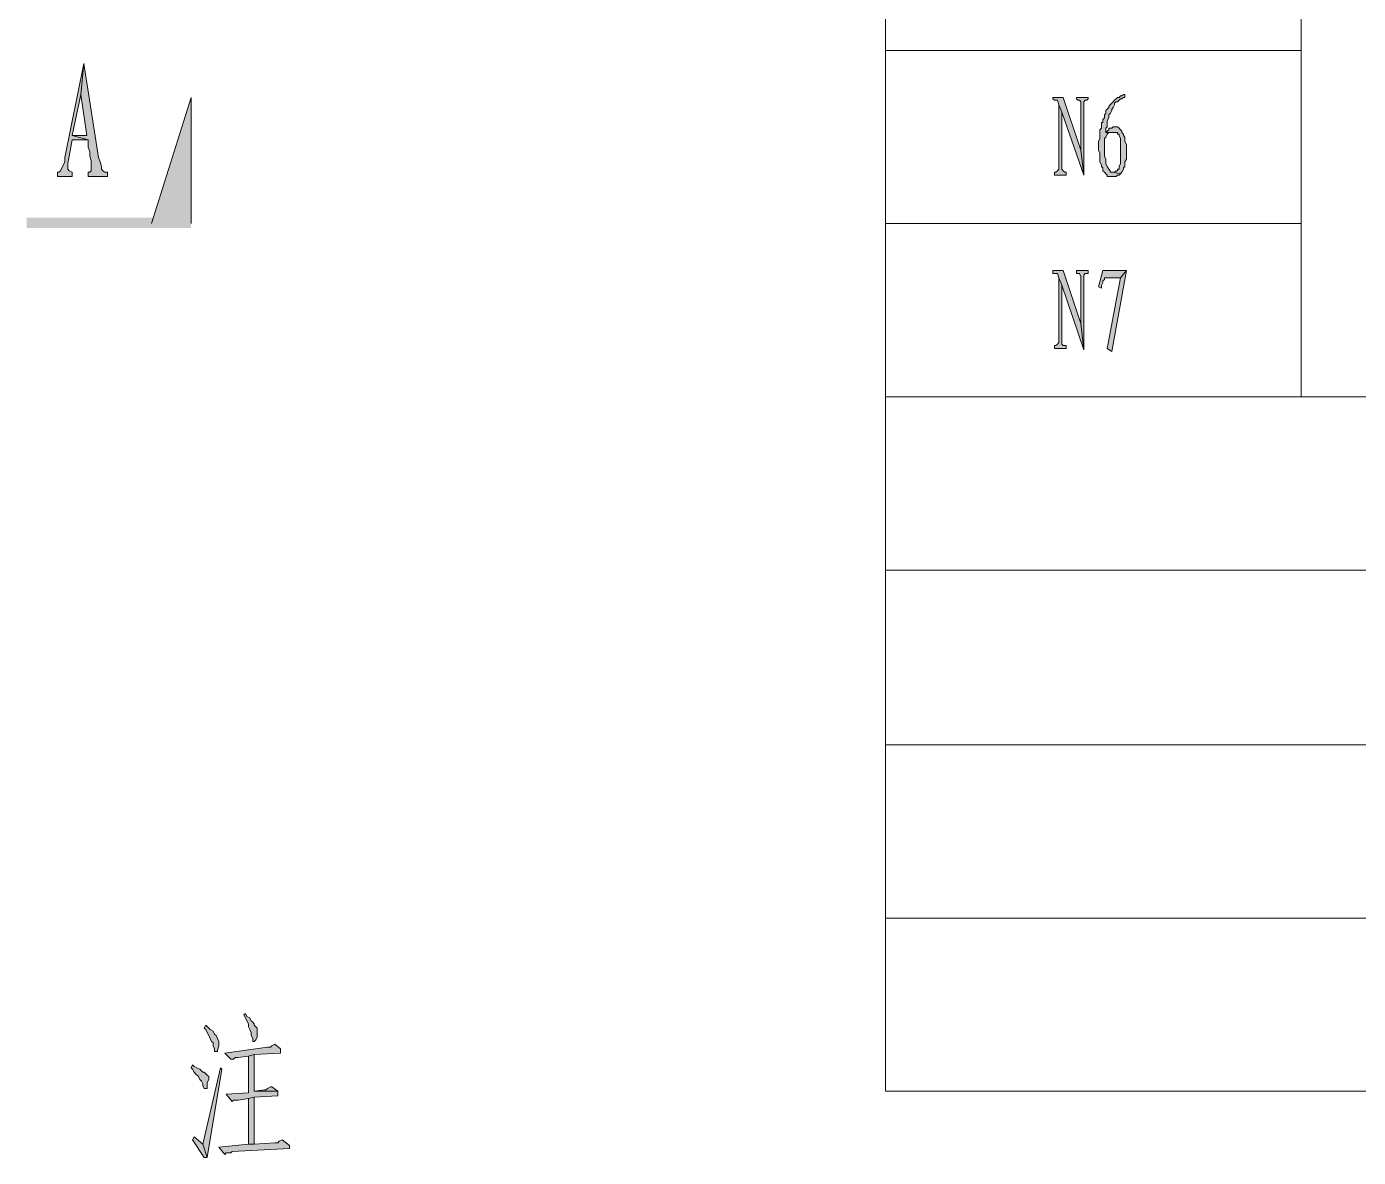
# Model space of a CAD drawing. Header units: millimetres. Extents: x 24 to 410, y 10 to 282.
# Drawn here: x 259.67 to 298.07, y 67.61 to 100.21 of the extents above; entities that cross this region are included whole.
import ezdxf

# ---------------------------------------------------------------- set-up
doc = ezdxf.new("R2010")
doc.units = ezdxf.units.MM

msp = doc.modelspace()

# ---------------------------------------------------------------- hatches: boundary and pattern name
h = msp.add_hatch(color=7)
h.dxf.hatch_style = 2
h.paths.add_polyline_path([(261.323667, 99.144667), (260.773333, 96.435333), (260.773333, 96.308333), (260.731, 96.223667), (260.688667, 96.139), (260.646333, 96.054333), (260.604, 96.012), (260.561667, 96.012), (260.561667, 95.885), (260.985, 95.885), (260.985, 96.012), (260.900333, 96.054333), (260.858, 96.096667), (260.858, 96.266), (260.985, 96.943333), (261.450667, 96.943333), (260.985, 97.070333), (261.239, 98.255667)])
h = msp.add_hatch(color=7)
h.dxf.hatch_style = 2
h.paths.add_polyline_path([(261.323667, 99.144667), (261.239, 98.255667), (261.408333, 97.070333), (260.985, 97.070333), (261.450667, 96.943333), (261.450667, 96.731667), (261.493, 96.604667), (261.493, 96.477667), (261.535333, 96.350667), (261.535333, 96.054333), (261.493, 96.012), (261.450667, 96.012), (261.450667, 95.885), (262.001, 95.885), (262.001, 96.012), (261.916333, 96.012), (261.874, 96.054333), (261.831667, 96.096667), (261.831667, 96.181333), (261.789333, 96.308333), (261.747, 96.435333)])
h = msp.add_hatch(color=7)
h.dxf.hatch_style = 2
h.paths.add_polyline_path([(264.414, 98.171), (263.271, 94.530333), (264.414, 94.530333)])
h = msp.add_hatch(color=7)
h.dxf.hatch_style = 2
h.paths.add_polyline_path([(289.56, 98.171), (289.263667, 98.171), (289.263667, 98.128667), (289.306, 98.086333), (289.390667, 98.086333), (289.433, 97.959333), (289.517667, 97.747667), (290.152667, 95.927333), (290.068, 96.647)])
h = msp.add_hatch(color=7)
h.dxf.hatch_style = 2
h.paths.add_polyline_path([(289.433, 97.959333), (289.433, 96.096667), (289.390667, 96.054333), (289.348333, 96.012), (289.306, 96.012), (289.306, 95.927333), (289.644667, 95.927333), (289.644667, 96.012), (289.602333, 96.012), (289.56, 96.054333), (289.517667, 96.096667), (289.517667, 97.747667)])
h = msp.add_hatch(color=7)
h.dxf.hatch_style = 2
h.paths.add_polyline_path([(290.279667, 98.171), (289.941, 98.171), (289.941, 98.128667), (289.983333, 98.086333), (290.025667, 98.086333), (290.068, 98.044), (290.068, 96.647), (290.152667, 95.927333), (290.152667, 98.044), (290.195, 98.086333), (290.237333, 98.086333), (290.279667, 98.128667)])
h = msp.add_hatch(color=7)
h.dxf.hatch_style = 2
h.paths.add_polyline_path([(291.338, 98.255667), (291.295667, 98.255667), (291.253333, 98.213333), (291.211, 98.213333), (291.168667, 98.171), (291.126333, 98.171), (291.084, 98.128667), (291.041667, 98.086333), (290.999333, 98.044), (290.957, 98.001667), (290.914667, 97.959333), (290.872333, 97.917), (290.872333, 97.874667), (290.83, 97.832333), (290.787667, 97.79), (290.787667, 97.705333), (290.745333, 97.663), (290.745333, 97.578333), (290.703, 97.536), (290.703, 97.451333), (290.660667, 97.451333), (290.660667, 97.282), (290.618333, 97.239667), (290.618333, 97.155), (290.618333, 97.112667), (290.618333, 96.985667), (290.576, 96.901), (290.576, 96.647), (290.618333, 96.562333), (290.618333, 96.308333), (290.660667, 96.223667), (290.660667, 96.181333), (290.703, 96.139), (290.703, 96.054333), (290.745333, 96.012), (290.787667, 95.969667), (290.83, 95.927333), (290.83, 95.885), (290.872333, 95.885), (291.084, 95.885), (291.126333, 95.927333), (291.168667, 95.927333), (291.211, 95.969667), (290.999333, 96.012), (290.914667, 96.012), (290.914667, 96.054333), (290.872333, 96.096667), (290.83, 96.181333), (290.787667, 96.266), (290.787667, 96.393), (290.745333, 96.477667), (290.745333, 96.985667), (290.787667, 97.028), (290.83, 97.112667), (290.872333, 97.155), (291.041667, 97.155), (290.787667, 97.155), (290.787667, 97.282), (290.83, 97.324333), (290.83, 97.493667), (290.872333, 97.578333), (290.872333, 97.663), (290.914667, 97.705333), (290.957, 97.79), (290.957, 97.832333), (290.999333, 97.874667), (291.041667, 97.959333), (291.041667, 98.001667), (291.084, 98.044), (291.126333, 98.044), (291.168667, 98.086333), (291.211, 98.128667), (291.253333, 98.128667), (291.295667, 98.171), (291.338, 98.171)])
h = msp.add_hatch(color=7)
h.dxf.hatch_style = 2
h.paths.add_polyline_path([(291.084, 97.324333), (290.999333, 97.324333), (290.957, 97.282), (290.872333, 97.282), (290.872333, 97.239667), (290.83, 97.197333), (290.787667, 97.155), (291.126333, 97.155), (291.126333, 97.112667), (291.168667, 97.112667), (291.168667, 97.070333), (291.211, 96.985667), (291.211, 96.266), (291.168667, 96.181333), (291.168667, 96.096667), (291.126333, 96.096667), (291.126333, 96.054333), (291.084, 96.054333), (291.041667, 96.012), (290.999333, 96.012), (291.211, 95.969667), (291.253333, 96.012), (291.295667, 96.096667), (291.295667, 96.139), (291.338, 96.181333), (291.338, 96.308333), (291.380333, 96.393), (291.380333, 96.816333), (291.338, 96.901), (291.338, 97.028), (291.295667, 97.070333), (291.295667, 97.112667), (291.253333, 97.155), (291.253333, 97.197333), (291.211, 97.239667), (291.168667, 97.282), (291.126333, 97.324333)])
h = msp.add_hatch(color=7)
h.dxf.hatch_style = 2
h.paths.add_polyline_path([(259.672667, 94.699667), (259.672667, 94.403333), (264.414, 94.699667)])
h = msp.add_hatch(color=7)
h.dxf.hatch_style = 2
h.paths.add_polyline_path([(259.672667, 94.403333), (264.414, 94.699667), (264.414, 94.403333)])
h = msp.add_hatch(color=7)
h.dxf.hatch_style = 2
h.paths.add_polyline_path([(263.271, 94.530333), (264.414, 94.530333)])
h = msp.add_hatch(color=7)
h.dxf.hatch_style = 2
h.paths.add_polyline_path([(289.56, 93.175667), (289.263667, 93.175667), (289.263667, 93.091), (289.390667, 93.091), (289.433, 92.964), (289.517667, 92.752333), (290.152667, 90.889667), (290.068, 91.651667)])
h = msp.add_hatch(color=7)
h.dxf.hatch_style = 2
h.paths.add_polyline_path([(289.433, 92.964), (289.433, 91.101333), (289.390667, 91.059), (289.348333, 91.016667), (289.306, 91.016667), (289.306, 90.932), (289.644667, 90.932), (289.644667, 91.016667), (289.56, 91.016667), (289.517667, 91.059), (289.517667, 92.752333)])
h = msp.add_hatch(color=7)
h.dxf.hatch_style = 2
h.paths.add_polyline_path([(290.279667, 93.175667), (289.941, 93.175667), (289.941, 93.091), (290.025667, 93.091), (290.068, 93.006333), (290.068, 91.651667), (290.152667, 90.889667), (290.152667, 93.048667), (290.195, 93.091), (290.279667, 93.091)])
h = msp.add_hatch(color=7)
h.dxf.hatch_style = 2
h.paths.add_polyline_path([(291.380333, 93.175667), (290.703, 93.175667), (290.576, 92.71), (290.660667, 92.667667), (290.660667, 92.752333), (290.703, 92.837), (290.703, 92.879333), (290.745333, 92.921667), (290.745333, 92.964), (290.83, 92.964), (291.211, 92.964)])
h = msp.add_hatch(color=7)
h.dxf.hatch_style = 2
h.paths.add_polyline_path([(291.380333, 93.175667), (291.211, 92.964), (290.83, 90.932), (290.957, 90.847333)])
h = msp.add_hatch(color=7)
h.dxf.hatch_style = 2
h.paths.add_polyline_path([(265.980333, 71.755), (265.938, 71.712667), (265.980333, 71.628), (266.022667, 71.543333), (266.065, 71.458667), (266.065, 71.374), (266.107333, 71.289333), (266.149667, 71.204667), (266.149667, 71.12), (266.192, 71.035333), (266.192, 70.950667), (266.234333, 70.950667), (266.276667, 70.993), (266.319, 71.077667), (266.319, 71.331667), (266.234333, 71.416333), (266.234333, 71.458667), (266.192, 71.501), (266.149667, 71.543333), (266.107333, 71.628), (266.022667, 71.670333)])
h = msp.add_hatch(color=7)
h.dxf.hatch_style = 2
h.paths.add_polyline_path([(264.837333, 71.416333), (264.795, 71.331667), (264.837333, 71.289333), (264.879667, 71.204667), (264.922, 71.12), (264.964333, 71.035333), (265.006667, 70.950667), (265.049, 70.908333), (265.049, 70.823667), (265.091333, 70.739), (265.091333, 70.654333), (265.176, 70.654333), (265.176, 70.696667), (265.218333, 70.823667), (265.218333, 70.950667), (265.176, 71.035333), (265.133667, 71.12), (265.091333, 71.162333), (265.049, 71.247), (264.964333, 71.289333), (264.922, 71.331667)])
h = msp.add_hatch(color=7)
h.dxf.hatch_style = 2
h.paths.add_polyline_path([(266.827, 70.866), (266.742333, 70.823667), (266.7, 70.781333), (266.615333, 70.781333), (265.387667, 70.612), (265.557, 70.442667), (265.641667, 70.442667), (265.684, 70.485), (265.768667, 70.485), (266.065, 70.527333), (266.234333, 70.569667), (266.996333, 70.612), (266.996333, 70.739)])
h = msp.add_hatch(color=7)
h.dxf.hatch_style = 2
h.paths.add_polyline_path([(264.456333, 70.273333), (264.414, 70.188667), (264.456333, 70.146333), (264.498667, 70.061667), (264.541, 70.019333), (264.625667, 69.934667), (264.668, 69.85), (264.710333, 69.807667), (264.752667, 69.723), (264.752667, 69.680667), (264.795, 69.596), (264.879667, 69.596), (264.879667, 69.638333), (264.879667, 69.765333), (264.922, 69.85), (264.922, 69.934667), (264.879667, 69.977), (264.795, 70.061667), (264.752667, 70.061667), (264.710333, 70.104), (264.668, 70.146333), (264.583333, 70.188667), (264.498667, 70.231)])
h = msp.add_hatch(color=7)
h.dxf.hatch_style = 2
h.paths.add_polyline_path([(266.234333, 70.569667), (266.065, 70.527333), (266.065, 69.469), (265.43, 69.426667), (265.599333, 69.215), (265.641667, 69.257333), (265.768667, 69.257333), (266.065, 69.299667), (266.234333, 69.342), (266.911667, 69.384333), (266.911667, 69.511333), (266.234333, 69.511333)])
h = msp.add_hatch(color=7)
h.dxf.hatch_style = 2
h.paths.add_polyline_path([(265.260667, 70.188667), (264.752667, 67.987333), (264.879667, 67.606333), (265.303, 70.146333)])
h = msp.add_hatch(color=7)
h.dxf.hatch_style = 2
h.paths.add_polyline_path([(266.742333, 69.638333), (266.7, 69.638333), (266.615333, 69.596), (266.573, 69.553667), (266.530667, 69.553667), (266.234333, 69.511333), (266.911667, 69.511333)])
h = msp.add_hatch(color=7)
h.dxf.hatch_style = 2
h.paths.add_polyline_path([(266.234333, 69.342), (266.065, 69.299667), (266.065, 67.987333), (266.234333, 67.987333)])
h = msp.add_hatch(color=7)
h.dxf.hatch_style = 2
h.paths.add_polyline_path([(264.498667, 68.199), (264.456333, 68.114333), (264.795, 67.606333), (264.879667, 67.606333), (264.752667, 67.987333)])
h = msp.add_hatch(color=7)
h.dxf.hatch_style = 2
h.paths.add_polyline_path([(267.038667, 68.114333), (266.954, 68.072), (266.911667, 68.029667), (266.827, 68.029667), (266.234333, 67.987333), (266.065, 67.987333), (265.218333, 67.902667), (265.387667, 67.691), (265.43, 67.733333), (265.557, 67.733333), (265.599333, 67.775667), (267.250333, 67.860333), (267.250333, 67.945)])

# ---------------------------------------------------------------- linework, layer by layer
at = {"color": 7, "lineweight": 0}
for points in [[(284.437667, 134.535333), (395.435667, 134.535333), (395.435667, 69.511333), (284.437667, 69.511333)], [(261.323667, 99.144667), (260.773333, 96.435333), (260.773333, 96.308333), (260.731, 96.223667), (260.688667, 96.139), (260.646333, 96.054333), (260.604, 96.012), (260.561667, 96.012), (260.561667, 95.885), (260.985, 95.885), (260.985, 96.012), (260.900333, 96.054333), (260.858, 96.096667), (260.858, 96.266), (260.985, 96.943333), (261.450667, 96.943333), (260.985, 97.070333), (261.239, 98.255667)], [(261.323667, 99.144667), (261.239, 98.255667), (261.408333, 97.070333), (260.985, 97.070333), (261.450667, 96.943333), (261.450667, 96.731667), (261.493, 96.604667), (261.493, 96.477667), (261.535333, 96.350667), (261.535333, 96.054333), (261.493, 96.012), (261.450667, 96.012), (261.450667, 95.885), (262.001, 95.885), (262.001, 96.012), (261.916333, 96.012), (261.874, 96.054333), (261.831667, 96.096667), (261.831667, 96.181333), (261.789333, 96.308333), (261.747, 96.435333)], [(289.56, 98.171), (289.263667, 98.171), (289.263667, 98.128667), (289.306, 98.086333), (289.390667, 98.086333), (289.433, 97.959333), (289.517667, 97.747667), (290.152667, 95.927333), (290.068, 96.647)], [(289.433, 97.959333), (289.433, 96.096667), (289.390667, 96.054333), (289.348333, 96.012), (289.306, 96.012), (289.306, 95.927333), (289.644667, 95.927333), (289.644667, 96.012), (289.602333, 96.012), (289.56, 96.054333), (289.517667, 96.096667), (289.517667, 97.747667)], [(290.279667, 98.171), (289.941, 98.171), (289.941, 98.128667), (289.983333, 98.086333), (290.025667, 98.086333), (290.068, 98.044), (290.068, 96.647), (290.152667, 95.927333), (290.152667, 98.044), (290.195, 98.086333), (290.237333, 98.086333), (290.279667, 98.128667)], [(291.338, 98.255667), (291.295667, 98.255667), (291.253333, 98.213333), (291.211, 98.213333), (291.168667, 98.171), (291.126333, 98.171), (291.084, 98.128667), (291.041667, 98.086333), (290.999333, 98.044), (290.957, 98.001667), (290.914667, 97.959333), (290.872333, 97.917), (290.872333, 97.874667), (290.83, 97.832333), (290.787667, 97.79), (290.787667, 97.705333), (290.745333, 97.663), (290.745333, 97.578333), (290.703, 97.536), (290.703, 97.451333), (290.660667, 97.451333), (290.660667, 97.282), (290.618333, 97.239667), (290.618333, 97.155), (290.618333, 97.112667), (290.618333, 96.985667), (290.576, 96.901), (290.576, 96.647), (290.618333, 96.562333), (290.618333, 96.308333), (290.660667, 96.223667), (290.660667, 96.181333), (290.703, 96.139), (290.703, 96.054333), (290.745333, 96.012), (290.787667, 95.969667), (290.83, 95.927333), (290.83, 95.885), (290.872333, 95.885), (291.084, 95.885), (291.126333, 95.927333), (291.168667, 95.927333), (291.211, 95.969667), (290.999333, 96.012), (290.914667, 96.012), (290.914667, 96.054333), (290.872333, 96.096667), (290.83, 96.181333), (290.787667, 96.266), (290.787667, 96.393), (290.745333, 96.477667), (290.745333, 96.985667), (290.787667, 97.028), (290.83, 97.112667), (290.872333, 97.155), (291.041667, 97.155), (290.787667, 97.155), (290.787667, 97.282), (290.83, 97.324333), (290.83, 97.493667), (290.872333, 97.578333), (290.872333, 97.663), (290.914667, 97.705333), (290.957, 97.79), (290.957, 97.832333), (290.999333, 97.874667), (291.041667, 97.959333), (291.041667, 98.001667), (291.084, 98.044), (291.126333, 98.044), (291.168667, 98.086333), (291.211, 98.128667), (291.253333, 98.128667), (291.295667, 98.171), (291.338, 98.171)], [(291.084, 97.324333), (290.999333, 97.324333), (290.957, 97.282), (290.872333, 97.282), (290.872333, 97.239667), (290.83, 97.197333), (290.787667, 97.155), (291.126333, 97.155), (291.126333, 97.112667), (291.168667, 97.112667), (291.168667, 97.070333), (291.211, 96.985667), (291.211, 96.266), (291.168667, 96.181333), (291.168667, 96.096667), (291.126333, 96.096667), (291.126333, 96.054333), (291.084, 96.054333), (291.041667, 96.012), (290.999333, 96.012), (291.211, 95.969667), (291.253333, 96.012), (291.295667, 96.096667), (291.295667, 96.139), (291.338, 96.181333), (291.338, 96.308333), (291.380333, 96.393), (291.380333, 96.816333), (291.338, 96.901), (291.338, 97.028), (291.295667, 97.070333), (291.295667, 97.112667), (291.253333, 97.155), (291.253333, 97.197333), (291.211, 97.239667), (291.168667, 97.282), (291.126333, 97.324333)], [(289.56, 93.175667), (289.263667, 93.175667), (289.263667, 93.091), (289.390667, 93.091), (289.433, 92.964), (289.517667, 92.752333), (290.152667, 90.889667), (290.068, 91.651667)], [(289.433, 92.964), (289.433, 91.101333), (289.390667, 91.059), (289.348333, 91.016667), (289.306, 91.016667), (289.306, 90.932), (289.644667, 90.932), (289.644667, 91.016667), (289.56, 91.016667), (289.517667, 91.059), (289.517667, 92.752333)], [(290.279667, 93.175667), (289.941, 93.175667), (289.941, 93.091), (290.025667, 93.091), (290.068, 93.006333), (290.068, 91.651667), (290.152667, 90.889667), (290.152667, 93.048667), (290.195, 93.091), (290.279667, 93.091)], [(291.380333, 93.175667), (290.703, 93.175667), (290.576, 92.71), (290.660667, 92.667667), (290.660667, 92.752333), (290.703, 92.837), (290.703, 92.879333), (290.745333, 92.921667), (290.745333, 92.964), (290.83, 92.964), (291.211, 92.964)], [(291.380333, 93.175667), (291.211, 92.964), (290.83, 90.932), (290.957, 90.847333)], [(265.980333, 71.755), (265.938, 71.712667), (265.980333, 71.628), (266.022667, 71.543333), (266.065, 71.458667), (266.065, 71.374), (266.107333, 71.289333), (266.149667, 71.204667), (266.149667, 71.12), (266.192, 71.035333), (266.192, 70.950667), (266.234333, 70.950667), (266.276667, 70.993), (266.319, 71.077667), (266.319, 71.331667), (266.234333, 71.416333), (266.234333, 71.458667), (266.192, 71.501), (266.149667, 71.543333), (266.107333, 71.628), (266.022667, 71.670333)], [(264.837333, 71.416333), (264.795, 71.331667), (264.837333, 71.289333), (264.879667, 71.204667), (264.922, 71.12), (264.964333, 71.035333), (265.006667, 70.950667), (265.049, 70.908333), (265.049, 70.823667), (265.091333, 70.739), (265.091333, 70.654333), (265.176, 70.654333), (265.176, 70.696667), (265.218333, 70.823667), (265.218333, 70.950667), (265.176, 71.035333), (265.133667, 71.12), (265.091333, 71.162333), (265.049, 71.247), (264.964333, 71.289333), (264.922, 71.331667)], [(266.827, 70.866), (266.742333, 70.823667), (266.7, 70.781333), (266.615333, 70.781333), (265.387667, 70.612), (265.557, 70.442667), (265.641667, 70.442667), (265.684, 70.485), (265.768667, 70.485), (266.065, 70.527333), (266.234333, 70.569667), (266.996333, 70.612), (266.996333, 70.739)], [(264.456333, 70.273333), (264.414, 70.188667), (264.456333, 70.146333), (264.498667, 70.061667), (264.541, 70.019333), (264.625667, 69.934667), (264.668, 69.85), (264.710333, 69.807667), (264.752667, 69.723), (264.752667, 69.680667), (264.795, 69.596), (264.879667, 69.596), (264.879667, 69.638333), (264.879667, 69.765333), (264.922, 69.85), (264.922, 69.934667), (264.879667, 69.977), (264.795, 70.061667), (264.752667, 70.061667), (264.710333, 70.104), (264.668, 70.146333), (264.583333, 70.188667), (264.498667, 70.231)], [(266.234333, 70.569667), (266.065, 70.527333), (266.065, 69.469), (265.43, 69.426667), (265.599333, 69.215), (265.641667, 69.257333), (265.768667, 69.257333), (266.065, 69.299667), (266.234333, 69.342), (266.911667, 69.384333), (266.911667, 69.511333), (266.234333, 69.511333)], [(265.260667, 70.188667), (264.752667, 67.987333), (264.879667, 67.606333), (265.303, 70.146333)], [(266.742333, 69.638333), (266.7, 69.638333), (266.615333, 69.596), (266.573, 69.553667), (266.530667, 69.553667), (266.234333, 69.511333), (266.911667, 69.511333)], [(266.234333, 69.342), (266.065, 69.299667), (266.065, 67.987333), (266.234333, 67.987333)], [(264.498667, 68.199), (264.456333, 68.114333), (264.795, 67.606333), (264.879667, 67.606333), (264.752667, 67.987333)], [(267.038667, 68.114333), (266.954, 68.072), (266.911667, 68.029667), (266.827, 68.029667), (266.234333, 67.987333), (266.065, 67.987333), (265.218333, 67.902667), (265.387667, 67.691), (265.43, 67.733333), (265.557, 67.733333), (265.599333, 67.775667), (267.250333, 67.860333), (267.250333, 67.945)]]:
    msp.add_lwpolyline(points, close=True, dxfattribs=at)
for points in [[(296.418, 134.535333), (296.418, 89.535)], [(284.437667, 99.525667), (296.418, 99.525667)], [(264.414, 94.530333), (264.414, 98.171), (263.271, 94.530333)], [(284.437667, 94.530333), (296.418, 94.530333)], [(284.437667, 89.535), (395.435667, 89.535)], [(284.437667, 84.539667), (395.435667, 84.539667)], [(284.437667, 79.502), (395.435667, 79.502)], [(284.437667, 74.506667), (395.435667, 74.506667)]]:
    msp.add_lwpolyline(points, dxfattribs=at)

doc.saveas('drawing.dxf')
